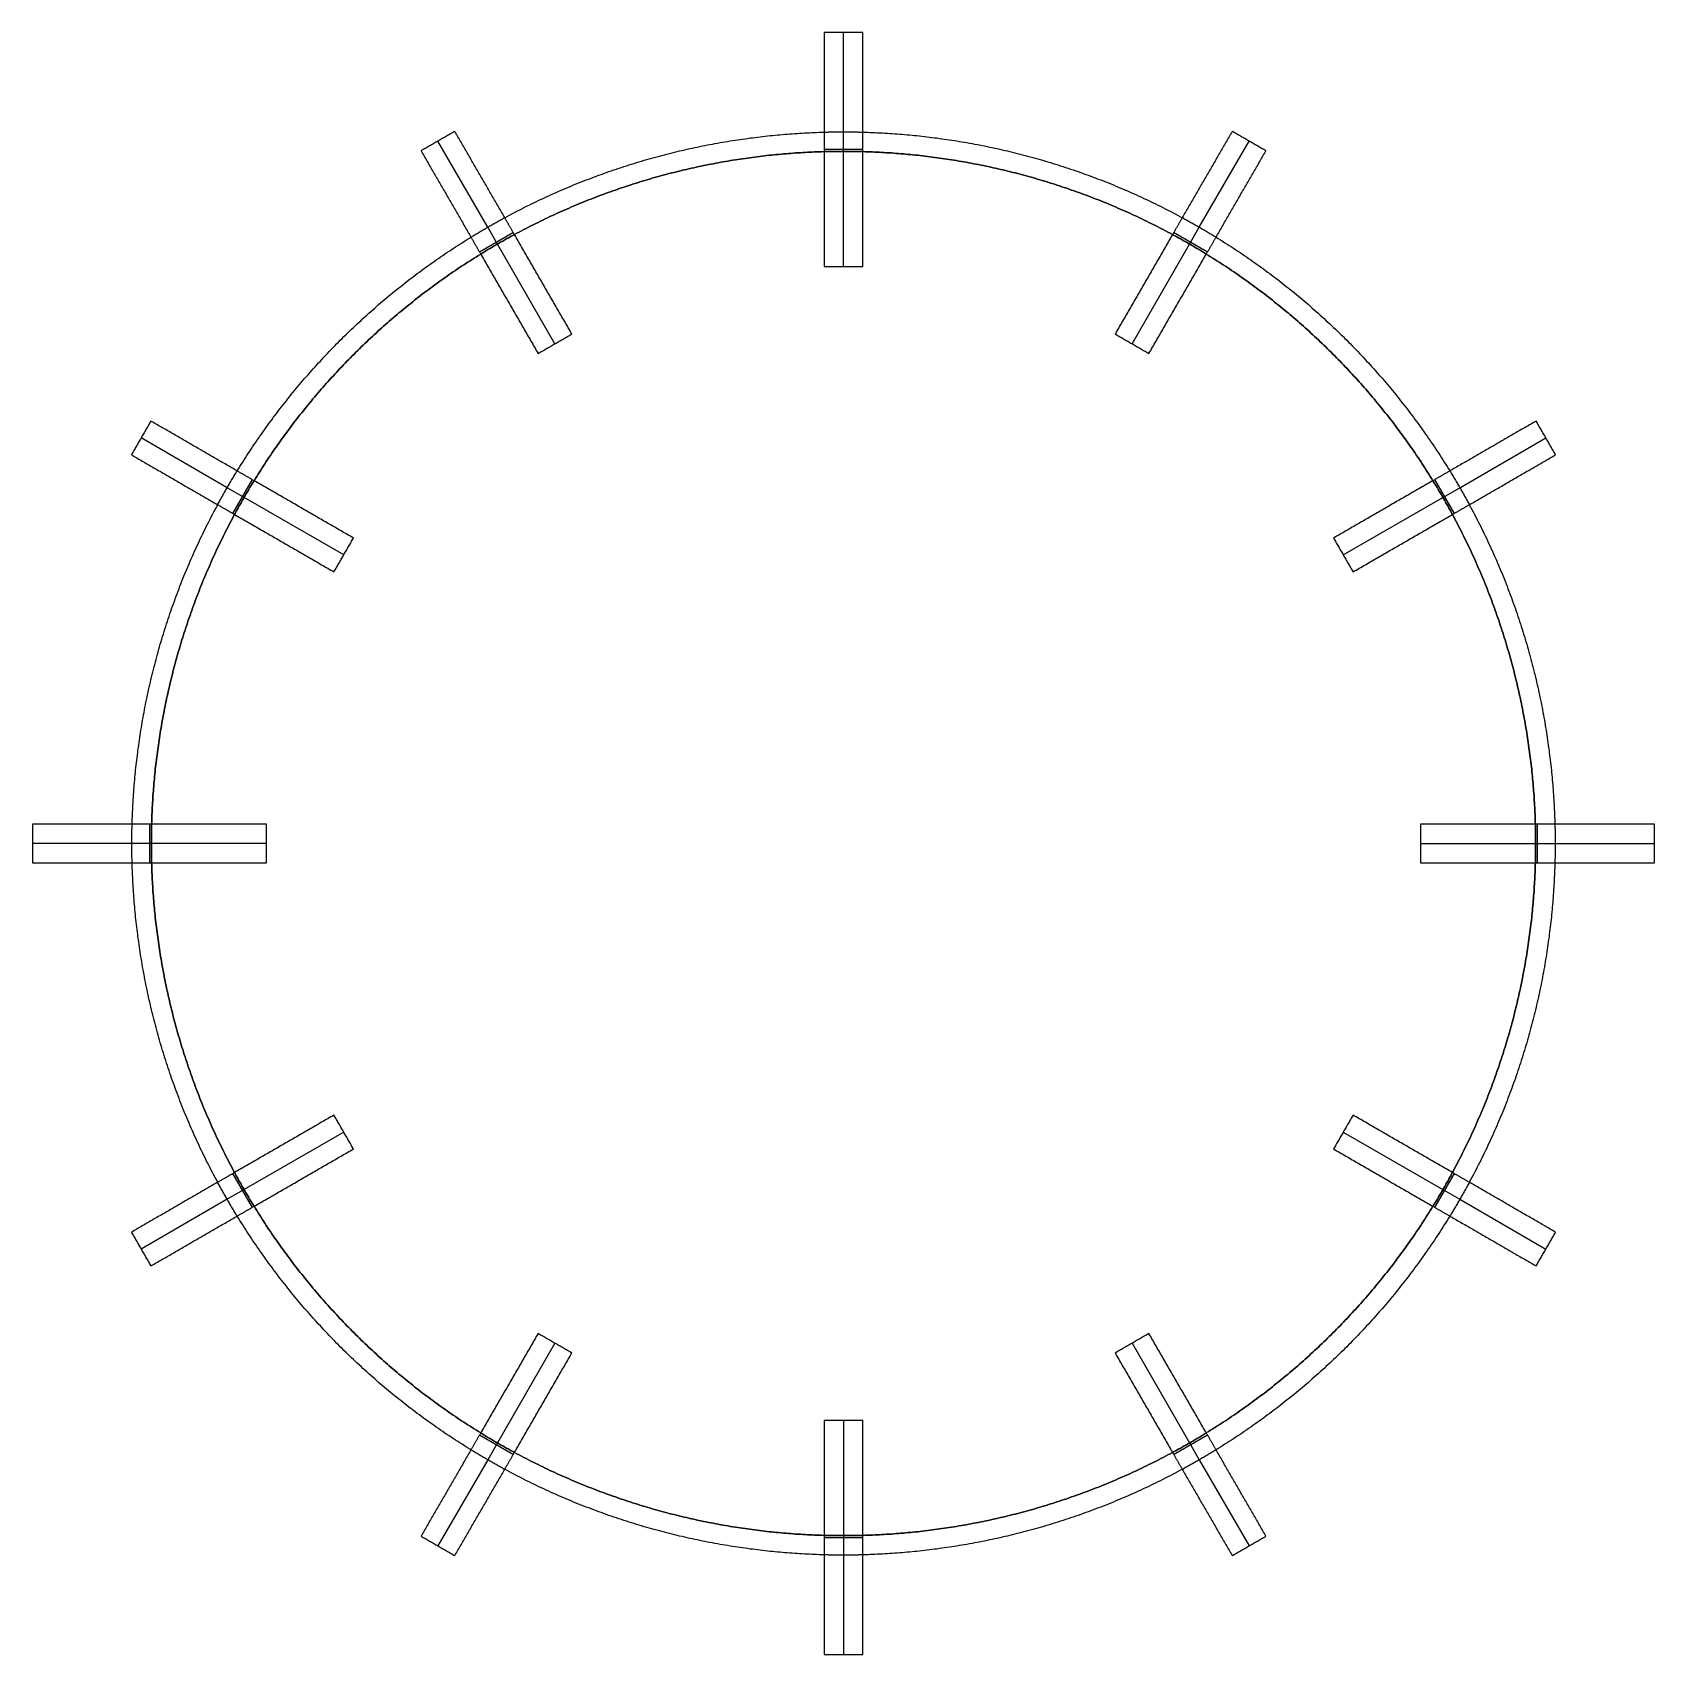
# Model space of a CAD drawing. Header units: inches. Extents: x -41.6 to 41.6, y -41.6 to 41.6.
import ezdxf

# ---------------------------------------------------------------- set-up
doc = ezdxf.new("R2010")
doc.units = ezdxf.units.IN
doc.header["$MEASUREMENT"] = 0
doc.layers.add('Default', color=178, linetype='Continuous', true_color=0x000000)

msp = doc.modelspace()

# ---------------------------------------------------------------- linework, layer by layer
at = {"layer": 'Default'}
for p, q in [((0, 36.5, 2), (0, 41.598, 2)), ((0, 36.5), (0, 41.598)), ((-18.25, 31.61, 2), (-20.799, 36.025, 2)), ((-18.25, 31.61), (-20.799, 36.025)), ((0, 35.5, 2), (0, 36.5, 2)), ((0, 35.5), (0, 36.5)), ((18.25, 31.61, 2), (20.799, 36.025, 2)), ((18.25, 31.61), (20.799, 36.025)), ((1, 35.598, 2), (-1, 35.598, 2)), ((1, 35.598), (-1, 35.598)), ((0, 29.598, 2), (0, 35.5, 2)), ((0, 29.598), (0, 35.5)), ((-16.933, 31.329, 2), (-18.665, 30.329, 2)), ((-16.933, 31.329), (-18.665, 30.329)), ((-17.75, 30.744, 2), (-18.25, 31.61, 2)), ((-17.75, 30.744), (-18.25, 31.61)), ((18.665, 30.329, 2), (16.933, 31.329, 2)), ((18.665, 30.329), (16.933, 31.329)), ((17.75, 30.744, 2), (18.25, 31.61, 2)), ((17.75, 30.744), (18.25, 31.61)), ((-14.799, 25.633, 2), (-17.75, 30.744, 2)), ((-14.799, 25.633), (-17.75, 30.744)), ((14.799, 25.633, 2), (17.75, 30.744, 2)), ((14.799, 25.633), (17.75, 30.744)), ((-31.61, 18.25, 2), (-36.025, 20.799, 2)), ((-31.61, 18.25), (-36.025, 20.799)), ((31.61, 18.25, 2), (36.025, 20.799, 2)), ((31.61, 18.25), (36.025, 20.799)), ((-30.329, 18.665, 2), (-31.329, 16.933, 2)), ((-30.329, 18.665), (-31.329, 16.933)), ((31.329, 16.933, 2), (30.329, 18.665, 2)), ((31.329, 16.933), (30.329, 18.665)), ((-30.744, 17.75, 2), (-31.61, 18.25, 2)), ((-30.744, 17.75), (-31.61, 18.25)), ((-25.633, 14.799, 2), (-30.744, 17.75, 2)), ((-25.633, 14.799), (-30.744, 17.75)), ((25.633, 14.799, 2), (30.744, 17.75, 2)), ((25.633, 14.799), (30.744, 17.75)), ((30.744, 17.75, 2), (31.61, 18.25, 2)), ((30.744, 17.75), (31.61, 18.25)), ((-35.598, 1, 2), (-35.598, -1, 2)), ((-35.598, 1), (-35.598, -1)), ((35.598, -1, 2), (35.598, 1, 2)), ((35.598, -1), (35.598, 1)), ((-36.5, 0, 2), (-41.598, 0, 2)), ((-36.5, 0), (-41.598, 0)), ((-35.5, 0, 2), (-36.5, 0, 2)), ((-35.5, 0), (-36.5, 0)), ((-29.598, 0, 2), (-35.5, 0, 2)), ((-29.598, 0), (-35.5, 0)), ((29.598, 0, 2), (35.5, 0, 2)), ((29.598, 0), (35.5, 0)), ((35.5, 0, 2), (36.5, 0, 2)), ((35.5, 0), (36.5, 0)), ((36.5, 0, 2), (41.598, 0, 2)), ((36.5, 0), (41.598, 0)), ((-25.633, -14.799, 2), (-30.744, -17.75, 2)), ((-25.633, -14.799), (-30.744, -17.75)), ((25.633, -14.799, 2), (30.744, -17.75, 2)), ((25.633, -14.799), (30.744, -17.75)), ((-31.329, -16.933, 2), (-30.329, -18.665, 2)), ((-31.329, -16.933), (-30.329, -18.665)), ((30.329, -18.665, 2), (31.329, -16.933, 2)), ((30.329, -18.665), (31.329, -16.933)), ((-31.61, -18.25, 2), (-36.025, -20.799, 2)), ((-31.61, -18.25), (-36.025, -20.799)), ((-30.744, -17.75, 2), (-31.61, -18.25, 2)), ((-30.744, -17.75), (-31.61, -18.25)), ((30.744, -17.75, 2), (31.61, -18.25, 2)), ((30.744, -17.75), (31.61, -18.25)), ((31.61, -18.25, 2), (36.025, -20.799, 2)), ((31.61, -18.25), (36.025, -20.799)), ((-14.799, -25.633, 2), (-17.75, -30.744, 2)), ((-14.799, -25.633), (-17.75, -30.744)), ((14.799, -25.633, 2), (17.75, -30.744, 2)), ((14.799, -25.633), (17.75, -30.744)), ((0, -29.598, 2), (0, -35.5, 2)), ((0, -29.598), (0, -35.5)), ((-18.665, -30.329, 2), (-16.933, -31.329, 2)), ((-18.665, -30.329), (-16.933, -31.329)), ((-17.75, -30.744, 2), (-18.25, -31.61, 2)), ((-17.75, -30.744), (-18.25, -31.61)), ((16.933, -31.329, 2), (18.665, -30.329, 2)), ((16.933, -31.329), (18.665, -30.329)), ((17.75, -30.744, 2), (18.25, -31.61, 2)), ((17.75, -30.744), (18.25, -31.61)), ((-18.25, -31.61, 2), (-20.799, -36.025, 2)), ((-18.25, -31.61), (-20.799, -36.025)), ((18.25, -31.61, 2), (20.799, -36.025, 2)), ((18.25, -31.61), (20.799, -36.025)), ((-1, -35.598, 2), (1, -35.598, 2)), ((-1, -35.598), (1, -35.598)), ((0, -35.5, 2), (0, -36.5, 2)), ((0, -35.5), (0, -36.5)), ((0, -36.5, 2), (0, -41.598, 2)), ((0, -36.5), (0, -41.598))]:
    msp.add_line(p, q, dxfattribs=at)
for points in [[(1, 41.598, 2), (0, 41.598, 2), (-1, 41.598, 2)], [(1, 41.598), (0, 41.598), (-1, 41.598)], [(-1, 41.598), (-1, 41.598, 1), (-1, 41.598, 2)], [(1, 41.598, 1), (0, 41.598, 1), (-1, 41.598, 1)], [(0, 41.598), (0, 41.598, 1), (0, 41.598, 2)], [(1, 41.598), (1, 41.598, 1), (1, 41.598, 2)], [(-1, 41.598, 2), (-1, 39.042, 2), (-1, 36.486, 2)], [(-1, 41.598), (-1, 39.042), (-1, 36.486)], [(-1, 41.598, 1), (-1, 39.042, 1), (-1, 36.486, 1)], [(1, 36.486, 2), (1, 39.042, 2), (1, 41.598, 2)], [(1, 36.486), (1, 39.042), (1, 41.598)], [(1, 36.486, 1), (1, 39.042, 1), (1, 41.598, 1)], [(-19.933, 36.525, 2), (-20.799, 36.025, 2), (-21.665, 35.525, 2)], [(-19.933, 36.525), (-20.799, 36.025), (-21.665, 35.525)], [(-19.933, 36.525, 1), (-20.799, 36.025, 1), (-21.665, 35.525, 1)], [(-20.799, 36.025), (-20.799, 36.025, 1), (-20.799, 36.025, 2)], [(-19.933, 36.525), (-19.933, 36.525, 1), (-19.933, 36.525, 2)], [(-17.377, 32.098, 2), (-18.655, 34.312, 2), (-19.933, 36.525, 2)], [(-17.377, 32.098), (-18.655, 34.312), (-19.933, 36.525)], [(-17.377, 32.098, 1), (-18.655, 34.312, 1), (-19.933, 36.525, 1)], [(-1, 36.486), (-1, 36.486, 1), (-1, 36.486, 2)], [(-1, 36.486, 2), (-1, 35.986, 2), (-1, 35.486, 2)], [(-1, 36.486), (-1, 35.986), (-1, 35.486)], [(1, 36.486, 2), (1, 36.486, 1), (1, 36.486)], [(1, 35.486, 2), (1, 35.986, 2), (1, 36.486, 2)], [(1, 35.486), (1, 35.986), (1, 36.486)], [(19.933, 36.525, 2), (18.655, 34.312, 2), (17.377, 32.098, 2)], [(19.933, 36.525), (18.655, 34.312), (17.377, 32.098)], [(19.933, 36.525, 1), (18.655, 34.312, 1), (17.377, 32.098, 1)], [(21.665, 35.525, 2), (20.799, 36.025, 2), (19.933, 36.525, 2)], [(21.665, 35.525), (20.799, 36.025), (19.933, 36.525)], [(19.933, 36.525), (19.933, 36.525, 1), (19.933, 36.525, 2)], [(21.665, 35.525, 1), (20.799, 36.025, 1), (19.933, 36.525, 1)], [(20.799, 36.025), (20.799, 36.025, 1), (20.799, 36.025, 2)], [(-21.665, 35.525, 2), (-20.387, 33.312, 2), (-19.109, 31.098, 2)], [(-21.665, 35.525), (-20.387, 33.312), (-19.109, 31.098)], [(-21.665, 35.525), (-21.665, 35.525, 1), (-21.665, 35.525, 2)], [(-21.665, 35.525, 1), (-20.387, 33.312, 1), (-19.109, 31.098, 1)], [(-1, 35.486), (-1, 35.486, 1), (-1, 35.486, 2)], [(-1, 35.486, 2), (-1, 32.542, 2), (-1, 29.598, 2)], [(-1, 35.486), (-1, 32.542), (-1, 29.598)], [(-1, 35.486, 1), (-1, 32.542, 1), (-1, 29.598, 1)], [(1, 29.598, 2), (1, 32.542, 2), (1, 35.486, 2)], [(1, 29.598), (1, 32.542), (1, 35.486)], [(1, 35.486, 2), (1, 35.486, 1), (1, 35.486)], [(1, 29.598, 1), (1, 32.542, 1), (1, 35.486, 1)], [(19.109, 31.098, 2), (20.387, 33.312, 2), (21.665, 35.525, 2)], [(19.109, 31.098), (20.387, 33.312), (21.665, 35.525)], [(19.109, 31.098, 1), (20.387, 33.312, 1), (21.665, 35.525, 1)], [(21.665, 35.525), (21.665, 35.525, 1), (21.665, 35.525, 2)], [(-17.377, 32.098, 2), (-17.377, 32.098, 1), (-17.377, 32.098)], [(-16.877, 31.232, 2), (-17.127, 31.665, 2), (-17.377, 32.098, 2)], [(-16.877, 31.232), (-17.127, 31.665), (-17.377, 32.098)], [(17.377, 32.098, 2), (17.127, 31.665, 2), (16.877, 31.232, 2)], [(17.377, 32.098), (17.127, 31.665), (16.877, 31.232)], [(17.377, 32.098), (17.377, 32.098, 1), (17.377, 32.098, 2)], [(-19.109, 31.098), (-19.109, 31.098, 1), (-19.109, 31.098, 2)], [(-19.109, 31.098, 2), (-18.859, 30.665, 2), (-18.609, 30.232, 2)], [(-19.109, 31.098), (-18.859, 30.665), (-18.609, 30.232)], [(-13.933, 26.133, 2), (-15.405, 28.682, 2), (-16.877, 31.232, 2)], [(-13.933, 26.133), (-15.405, 28.682), (-16.877, 31.232)], [(-16.877, 31.232, 2), (-16.877, 31.232, 1), (-16.877, 31.232)], [(-13.933, 26.133, 1), (-15.405, 28.682, 1), (-16.877, 31.232, 1)], [(16.877, 31.232, 2), (15.405, 28.682, 2), (13.933, 26.133, 2)], [(16.877, 31.232), (15.405, 28.682), (13.933, 26.133)], [(16.877, 31.232, 1), (15.405, 28.682, 1), (13.933, 26.133, 1)], [(16.877, 31.232), (16.877, 31.232, 1), (16.877, 31.232, 2)], [(18.609, 30.232, 2), (18.859, 30.665, 2), (19.109, 31.098, 2)], [(18.609, 30.232), (18.859, 30.665), (19.109, 31.098)], [(19.109, 31.098, 2), (19.109, 31.098, 1), (19.109, 31.098)], [(-18.609, 30.232), (-18.609, 30.232, 1), (-18.609, 30.232, 2)], [(-18.609, 30.232, 2), (-17.137, 27.682, 2), (-15.665, 25.133, 2)], [(-18.609, 30.232), (-17.137, 27.682), (-15.665, 25.133)], [(-18.609, 30.232, 1), (-17.137, 27.682, 1), (-15.665, 25.133, 1)], [(15.665, 25.133, 2), (17.137, 27.682, 2), (18.609, 30.232, 2)], [(15.665, 25.133), (17.137, 27.682), (18.609, 30.232)], [(15.665, 25.133, 1), (17.137, 27.682, 1), (18.609, 30.232, 1)], [(18.609, 30.232, 2), (18.609, 30.232, 1), (18.609, 30.232)], [(-1, 29.598, 2), (0, 29.598, 2), (1, 29.598, 2)], [(-1, 29.598), (0, 29.598), (1, 29.598)], [(-1, 29.598), (-1, 29.598, 1), (-1, 29.598, 2)], [(-1, 29.598, 1), (0, 29.598, 1), (1, 29.598, 1)], [(0, 29.598), (0, 29.598, 1), (0, 29.598, 2)], [(1, 29.598), (1, 29.598, 1), (1, 29.598, 2)], [(-15.665, 25.133, 2), (-14.799, 25.633, 2), (-13.933, 26.133, 2)], [(-15.665, 25.133), (-14.799, 25.633), (-13.933, 26.133)], [(-15.665, 25.133, 1), (-14.799, 25.633, 1), (-13.933, 26.133, 1)], [(-13.933, 26.133), (-13.933, 26.133, 1), (-13.933, 26.133, 2)], [(13.933, 26.133, 2), (14.799, 25.633, 2), (15.665, 25.133, 2)], [(13.933, 26.133), (14.799, 25.633), (15.665, 25.133)], [(13.933, 26.133), (13.933, 26.133, 1), (13.933, 26.133, 2)], [(13.933, 26.133, 1), (14.799, 25.633, 1), (15.665, 25.133, 1)], [(-15.665, 25.133), (-15.665, 25.133, 1), (-15.665, 25.133, 2)], [(-14.799, 25.633), (-14.799, 25.633, 1), (-14.799, 25.633, 2)], [(14.799, 25.633), (14.799, 25.633, 1), (14.799, 25.633, 2)], [(15.665, 25.133), (15.665, 25.133, 1), (15.665, 25.133, 2)], [(-35.525, 21.665, 2), (-36.025, 20.799, 2), (-36.525, 19.933, 2)], [(-35.525, 21.665), (-36.025, 20.799), (-36.525, 19.933)], [(-35.525, 21.665, 1), (-36.025, 20.799, 1), (-36.525, 19.933, 1)], [(-35.525, 21.665), (-35.525, 21.665, 1), (-35.525, 21.665, 2)], [(-31.098, 19.109, 2), (-33.312, 20.387, 2), (-35.525, 21.665, 2)], [(-31.098, 19.109), (-33.312, 20.387), (-35.525, 21.665)], [(-31.098, 19.109, 1), (-33.312, 20.387, 1), (-35.525, 21.665, 1)], [(35.525, 21.665, 2), (33.312, 20.387, 2), (31.098, 19.109, 2)], [(35.525, 21.665), (33.312, 20.387), (31.098, 19.109)], [(35.525, 21.665, 1), (33.312, 20.387, 1), (31.098, 19.109, 1)], [(36.525, 19.933, 2), (36.025, 20.799, 2), (35.525, 21.665, 2)], [(36.525, 19.933), (36.025, 20.799), (35.525, 21.665)], [(35.525, 21.665), (35.525, 21.665, 1), (35.525, 21.665, 2)], [(36.525, 19.933, 1), (36.025, 20.799, 1), (35.525, 21.665, 1)], [(-36.025, 20.799), (-36.025, 20.799, 1), (-36.025, 20.799, 2)], [(36.025, 20.799), (36.025, 20.799, 1), (36.025, 20.799, 2)], [(-36.525, 19.933, 2), (-34.312, 18.655, 2), (-32.098, 17.377, 2)], [(-36.525, 19.933), (-34.312, 18.655), (-32.098, 17.377)], [(-36.525, 19.933), (-36.525, 19.933, 1), (-36.525, 19.933, 2)], [(-36.525, 19.933, 1), (-34.312, 18.655, 1), (-32.098, 17.377, 1)], [(32.098, 17.377, 2), (34.312, 18.655, 2), (36.525, 19.933, 2)], [(32.098, 17.377), (34.312, 18.655), (36.525, 19.933)], [(32.098, 17.377, 1), (34.312, 18.655, 1), (36.525, 19.933, 1)], [(36.525, 19.933), (36.525, 19.933, 1), (36.525, 19.933, 2)], [(-31.098, 19.109, 2), (-31.098, 19.109, 1), (-31.098, 19.109)], [(-30.232, 18.609, 2), (-30.665, 18.859, 2), (-31.098, 19.109, 2)], [(-30.232, 18.609), (-30.665, 18.859), (-31.098, 19.109)], [(-25.133, 15.665, 2), (-27.682, 17.137, 2), (-30.232, 18.609, 2)], [(-25.133, 15.665), (-27.682, 17.137), (-30.232, 18.609)], [(-30.232, 18.609, 2), (-30.232, 18.609, 1), (-30.232, 18.609)], [(-25.133, 15.665, 1), (-27.682, 17.137, 1), (-30.232, 18.609, 1)], [(30.232, 18.609, 2), (27.682, 17.137, 2), (25.133, 15.665, 2)], [(30.232, 18.609), (27.682, 17.137), (25.133, 15.665)], [(30.232, 18.609, 1), (27.682, 17.137, 1), (25.133, 15.665, 1)], [(31.098, 19.109, 2), (30.665, 18.859, 2), (30.232, 18.609, 2)], [(31.098, 19.109), (30.665, 18.859), (30.232, 18.609)], [(30.232, 18.609), (30.232, 18.609, 1), (30.232, 18.609, 2)], [(31.098, 19.109), (31.098, 19.109, 1), (31.098, 19.109, 2)], [(-32.098, 17.377), (-32.098, 17.377, 1), (-32.098, 17.377, 2)], [(-32.098, 17.377, 2), (-31.665, 17.127, 2), (-31.232, 16.877, 2)], [(-32.098, 17.377), (-31.665, 17.127), (-31.232, 16.877)], [(-31.232, 16.877), (-31.232, 16.877, 1), (-31.232, 16.877, 2)], [(-31.232, 16.877, 2), (-28.682, 15.405, 2), (-26.133, 13.933, 2)], [(-31.232, 16.877), (-28.682, 15.405), (-26.133, 13.933)], [(-31.232, 16.877, 1), (-28.682, 15.405, 1), (-26.133, 13.933, 1)], [(26.133, 13.933, 2), (28.682, 15.405, 2), (31.232, 16.877, 2)], [(26.133, 13.933), (28.682, 15.405), (31.232, 16.877)], [(26.133, 13.933, 1), (28.682, 15.405, 1), (31.232, 16.877, 1)], [(31.232, 16.877, 2), (31.665, 17.127, 2), (32.098, 17.377, 2)], [(31.232, 16.877), (31.665, 17.127), (32.098, 17.377)], [(31.232, 16.877, 2), (31.232, 16.877, 1), (31.232, 16.877)], [(32.098, 17.377, 2), (32.098, 17.377, 1), (32.098, 17.377)], [(-26.133, 13.933, 2), (-25.633, 14.799, 2), (-25.133, 15.665, 2)], [(-26.133, 13.933), (-25.633, 14.799), (-25.133, 15.665)], [(-26.133, 13.933, 1), (-25.633, 14.799, 1), (-25.133, 15.665, 1)], [(-25.133, 15.665), (-25.133, 15.665, 1), (-25.133, 15.665, 2)], [(25.133, 15.665, 2), (25.633, 14.799, 2), (26.133, 13.933, 2)], [(25.133, 15.665), (25.633, 14.799), (26.133, 13.933)], [(25.133, 15.665), (25.133, 15.665, 1), (25.133, 15.665, 2)], [(25.133, 15.665, 1), (25.633, 14.799, 1), (26.133, 13.933, 1)], [(-25.633, 14.799), (-25.633, 14.799, 1), (-25.633, 14.799, 2)], [(25.633, 14.799), (25.633, 14.799, 1), (25.633, 14.799, 2)], [(-26.133, 13.933), (-26.133, 13.933, 1), (-26.133, 13.933, 2)], [(26.133, 13.933), (26.133, 13.933, 1), (26.133, 13.933, 2)], [(-41.598, 1, 2), (-41.598, 0, 2), (-41.598, -1, 2)], [(-41.598, 1), (-41.598, 0), (-41.598, -1)], [(-41.598, 1), (-41.598, 1, 1), (-41.598, 1, 2)], [(-36.486, 1, 2), (-39.042, 1, 2), (-41.598, 1, 2)], [(-36.486, 1), (-39.042, 1), (-41.598, 1)], [(-36.486, 1, 1), (-39.042, 1, 1), (-41.598, 1, 1)], [(-41.598, 1, 1), (-41.598, 0, 1), (-41.598, -1, 1)], [(-36.486, 1, 2), (-36.486, 1, 1), (-36.486, 1)], [(-35.486, 1, 2), (-35.986, 1, 2), (-36.486, 1, 2)], [(-35.486, 1), (-35.986, 1), (-36.486, 1)], [(-29.598, 1, 2), (-32.542, 1, 2), (-35.486, 1, 2)], [(-29.598, 1), (-32.542, 1), (-35.486, 1)], [(-35.486, 1, 2), (-35.486, 1, 1), (-35.486, 1)], [(-29.598, 1, 1), (-32.542, 1, 1), (-35.486, 1, 1)], [(-29.598, -1, 2), (-29.598, 0, 2), (-29.598, 1, 2)], [(-29.598, -1), (-29.598, 0), (-29.598, 1)], [(-29.598, 1), (-29.598, 1, 1), (-29.598, 1, 2)], [(-29.598, -1, 1), (-29.598, 0, 1), (-29.598, 1, 1)], [(29.598, 1, 2), (29.598, 0, 2), (29.598, -1, 2)], [(29.598, 1), (29.598, 0), (29.598, -1)], [(29.598, 1), (29.598, 1, 1), (29.598, 1, 2)], [(35.486, 1, 2), (32.542, 1, 2), (29.598, 1, 2)], [(35.486, 1), (32.542, 1), (29.598, 1)], [(29.598, 1, 1), (29.598, 0, 1), (29.598, -1, 1)], [(35.486, 1, 1), (32.542, 1, 1), (29.598, 1, 1)], [(35.486, 1), (35.486, 1, 1), (35.486, 1, 2)], [(36.486, 1, 2), (35.986, 1, 2), (35.486, 1, 2)], [(36.486, 1), (35.986, 1), (35.486, 1)], [(41.598, 1, 2), (39.042, 1, 2), (36.486, 1, 2)], [(41.598, 1), (39.042, 1), (36.486, 1)], [(36.486, 1), (36.486, 1, 1), (36.486, 1, 2)], [(41.598, 1, 1), (39.042, 1, 1), (36.486, 1, 1)], [(41.598, -1, 2), (41.598, 0, 2), (41.598, 1, 2)], [(41.598, -1), (41.598, 0), (41.598, 1)], [(41.598, 1), (41.598, 1, 1), (41.598, 1, 2)], [(41.598, -1, 1), (41.598, 0, 1), (41.598, 1, 1)], [(-41.598, 0), (-41.598, 0, 1), (-41.598, 0, 2)], [(-29.598, 0), (-29.598, 0, 1), (-29.598, 0, 2)], [(29.598, 0), (29.598, 0, 1), (29.598, 0, 2)], [(41.598, 0), (41.598, 0, 1), (41.598, 0, 2)], [(-41.598, -1, 2), (-39.042, -1, 2), (-36.486, -1, 2)], [(-41.598, -1), (-39.042, -1), (-36.486, -1)], [(-41.598, -1), (-41.598, -1, 1), (-41.598, -1, 2)], [(-41.598, -1, 1), (-39.042, -1, 1), (-36.486, -1, 1)], [(-36.486, -1), (-36.486, -1, 1), (-36.486, -1, 2)], [(-36.486, -1, 2), (-35.986, -1, 2), (-35.486, -1, 2)], [(-36.486, -1), (-35.986, -1), (-35.486, -1)], [(-35.486, -1), (-35.486, -1, 1), (-35.486, -1, 2)], [(-35.486, -1, 2), (-32.542, -1, 2), (-29.598, -1, 2)], [(-35.486, -1), (-32.542, -1), (-29.598, -1)], [(-35.486, -1, 1), (-32.542, -1, 1), (-29.598, -1, 1)], [(-29.598, -1), (-29.598, -1, 1), (-29.598, -1, 2)], [(29.598, -1, 2), (32.542, -1, 2), (35.486, -1, 2)], [(29.598, -1), (32.542, -1), (35.486, -1)], [(29.598, -1), (29.598, -1, 1), (29.598, -1, 2)], [(29.598, -1, 1), (32.542, -1, 1), (35.486, -1, 1)], [(35.486, -1, 2), (35.486, -1, 1), (35.486, -1)], [(35.486, -1, 2), (35.986, -1, 2), (36.486, -1, 2)], [(35.486, -1), (35.986, -1), (36.486, -1)], [(36.486, -1, 2), (36.486, -1, 1), (36.486, -1)], [(36.486, -1, 2), (39.042, -1, 2), (41.598, -1, 2)], [(36.486, -1), (39.042, -1), (41.598, -1)], [(36.486, -1, 1), (39.042, -1, 1), (41.598, -1, 1)], [(41.598, -1), (41.598, -1, 1), (41.598, -1, 2)], [(-26.133, -13.933, 2), (-28.682, -15.405, 2), (-31.232, -16.877, 2)], [(-26.133, -13.933), (-28.682, -15.405), (-31.232, -16.877)], [(-26.133, -13.933, 1), (-28.682, -15.405, 1), (-31.232, -16.877, 1)], [(-25.133, -15.665, 2), (-25.633, -14.799, 2), (-26.133, -13.933, 2)], [(-25.133, -15.665), (-25.633, -14.799), (-26.133, -13.933)], [(-26.133, -13.933), (-26.133, -13.933, 1), (-26.133, -13.933, 2)], [(-25.133, -15.665, 1), (-25.633, -14.799, 1), (-26.133, -13.933, 1)], [(26.133, -13.933, 2), (25.633, -14.799, 2), (25.133, -15.665, 2)], [(26.133, -13.933), (25.633, -14.799), (25.133, -15.665)], [(26.133, -13.933, 1), (25.633, -14.799, 1), (25.133, -15.665, 1)], [(26.133, -13.933), (26.133, -13.933, 1), (26.133, -13.933, 2)], [(31.232, -16.877, 2), (28.682, -15.405, 2), (26.133, -13.933, 2)], [(31.232, -16.877), (28.682, -15.405), (26.133, -13.933)], [(31.232, -16.877, 1), (28.682, -15.405, 1), (26.133, -13.933, 1)], [(-25.633, -14.799), (-25.633, -14.799, 1), (-25.633, -14.799, 2)], [(25.633, -14.799), (25.633, -14.799, 1), (25.633, -14.799, 2)], [(-30.232, -18.609, 2), (-27.682, -17.137, 2), (-25.133, -15.665, 2)], [(-30.232, -18.609), (-27.682, -17.137), (-25.133, -15.665)], [(-30.232, -18.609, 1), (-27.682, -17.137, 1), (-25.133, -15.665, 1)], [(-25.133, -15.665), (-25.133, -15.665, 1), (-25.133, -15.665, 2)], [(25.133, -15.665, 2), (27.682, -17.137, 2), (30.232, -18.609, 2)], [(25.133, -15.665), (27.682, -17.137), (30.232, -18.609)], [(25.133, -15.665), (25.133, -15.665, 1), (25.133, -15.665, 2)], [(25.133, -15.665, 1), (27.682, -17.137, 1), (30.232, -18.609, 1)], [(-32.098, -17.377, 2), (-34.312, -18.655, 2), (-36.525, -19.933, 2)], [(-32.098, -17.377), (-34.312, -18.655), (-36.525, -19.933)], [(-32.098, -17.377, 1), (-34.312, -18.655, 1), (-36.525, -19.933, 1)], [(-31.232, -16.877, 2), (-31.665, -17.127, 2), (-32.098, -17.377, 2)], [(-31.232, -16.877), (-31.665, -17.127), (-32.098, -17.377)], [(-32.098, -17.377, 2), (-32.098, -17.377, 1), (-32.098, -17.377)], [(-31.232, -16.877, 2), (-31.232, -16.877, 1), (-31.232, -16.877)], [(31.232, -16.877), (31.232, -16.877, 1), (31.232, -16.877, 2)], [(32.098, -17.377, 2), (31.665, -17.127, 2), (31.232, -16.877, 2)], [(32.098, -17.377), (31.665, -17.127), (31.232, -16.877)], [(36.525, -19.933, 2), (34.312, -18.655, 2), (32.098, -17.377, 2)], [(36.525, -19.933), (34.312, -18.655), (32.098, -17.377)], [(32.098, -17.377), (32.098, -17.377, 1), (32.098, -17.377, 2)], [(36.525, -19.933, 1), (34.312, -18.655, 1), (32.098, -17.377, 1)], [(-35.525, -21.665, 2), (-33.312, -20.387, 2), (-31.098, -19.109, 2)], [(-35.525, -21.665), (-33.312, -20.387), (-31.098, -19.109)], [(-35.525, -21.665, 1), (-33.312, -20.387, 1), (-31.098, -19.109, 1)], [(-31.098, -19.109, 2), (-30.665, -18.859, 2), (-30.232, -18.609, 2)], [(-31.098, -19.109), (-30.665, -18.859), (-30.232, -18.609)], [(-31.098, -19.109), (-31.098, -19.109, 1), (-31.098, -19.109, 2)], [(-30.232, -18.609), (-30.232, -18.609, 1), (-30.232, -18.609, 2)], [(30.232, -18.609, 2), (30.232, -18.609, 1), (30.232, -18.609)], [(30.232, -18.609, 2), (30.665, -18.859, 2), (31.098, -19.109, 2)], [(30.232, -18.609), (30.665, -18.859), (31.098, -19.109)], [(31.098, -19.109, 2), (31.098, -19.109, 1), (31.098, -19.109)], [(31.098, -19.109, 2), (33.312, -20.387, 2), (35.525, -21.665, 2)], [(31.098, -19.109), (33.312, -20.387), (35.525, -21.665)], [(31.098, -19.109, 1), (33.312, -20.387, 1), (35.525, -21.665, 1)], [(-36.525, -19.933, 2), (-36.025, -20.799, 2), (-35.525, -21.665, 2)], [(-36.525, -19.933), (-36.025, -20.799), (-35.525, -21.665)], [(-36.525, -19.933), (-36.525, -19.933, 1), (-36.525, -19.933, 2)], [(-36.525, -19.933, 1), (-36.025, -20.799, 1), (-35.525, -21.665, 1)], [(35.525, -21.665, 2), (36.025, -20.799, 2), (36.525, -19.933, 2)], [(35.525, -21.665), (36.025, -20.799), (36.525, -19.933)], [(35.525, -21.665, 1), (36.025, -20.799, 1), (36.525, -19.933, 1)], [(36.525, -19.933), (36.525, -19.933, 1), (36.525, -19.933, 2)], [(-36.025, -20.799), (-36.025, -20.799, 1), (-36.025, -20.799, 2)], [(36.025, -20.799), (36.025, -20.799, 1), (36.025, -20.799, 2)], [(-35.525, -21.665), (-35.525, -21.665, 1), (-35.525, -21.665, 2)], [(35.525, -21.665), (35.525, -21.665, 1), (35.525, -21.665, 2)], [(-15.665, -25.133, 2), (-17.137, -27.682, 2), (-18.609, -30.232, 2)], [(-15.665, -25.133), (-17.137, -27.682), (-18.609, -30.232)], [(-15.665, -25.133, 1), (-17.137, -27.682, 1), (-18.609, -30.232, 1)], [(-13.933, -26.133, 2), (-14.799, -25.633, 2), (-15.665, -25.133, 2)], [(-13.933, -26.133), (-14.799, -25.633), (-15.665, -25.133)], [(-15.665, -25.133), (-15.665, -25.133, 1), (-15.665, -25.133, 2)], [(-13.933, -26.133, 1), (-14.799, -25.633, 1), (-15.665, -25.133, 1)], [(-14.799, -25.633), (-14.799, -25.633, 1), (-14.799, -25.633, 2)], [(15.665, -25.133, 2), (14.799, -25.633, 2), (13.933, -26.133, 2)], [(15.665, -25.133), (14.799, -25.633), (13.933, -26.133)], [(15.665, -25.133, 1), (14.799, -25.633, 1), (13.933, -26.133, 1)], [(14.799, -25.633), (14.799, -25.633, 1), (14.799, -25.633, 2)], [(15.665, -25.133), (15.665, -25.133, 1), (15.665, -25.133, 2)], [(18.609, -30.232, 2), (17.137, -27.682, 2), (15.665, -25.133, 2)], [(18.609, -30.232), (17.137, -27.682), (15.665, -25.133)], [(18.609, -30.232, 1), (17.137, -27.682, 1), (15.665, -25.133, 1)], [(-16.877, -31.232, 2), (-15.405, -28.682, 2), (-13.933, -26.133, 2)], [(-16.877, -31.232), (-15.405, -28.682), (-13.933, -26.133)], [(-16.877, -31.232, 1), (-15.405, -28.682, 1), (-13.933, -26.133, 1)], [(-13.933, -26.133), (-13.933, -26.133, 1), (-13.933, -26.133, 2)], [(13.933, -26.133, 2), (15.405, -28.682, 2), (16.877, -31.232, 2)], [(13.933, -26.133), (15.405, -28.682), (16.877, -31.232)], [(13.933, -26.133), (13.933, -26.133, 1), (13.933, -26.133, 2)], [(13.933, -26.133, 1), (15.405, -28.682, 1), (16.877, -31.232, 1)], [(-1, -29.598, 2), (-1, -32.542, 2), (-1, -35.486, 2)], [(1, -29.598, 2), (0, -29.598, 2), (-1, -29.598, 2)], [(-1, -29.598), (-1, -32.542), (-1, -35.486)], [(1, -29.598), (0, -29.598), (-1, -29.598)], [(-1, -29.598), (-1, -29.598, 1), (-1, -29.598, 2)], [(1, -29.598, 1), (0, -29.598, 1), (-1, -29.598, 1)], [(-1, -29.598, 1), (-1, -32.542, 1), (-1, -35.486, 1)], [(0, -29.598), (0, -29.598, 1), (0, -29.598, 2)], [(1, -29.598), (1, -29.598, 1), (1, -29.598, 2)], [(1, -35.486, 2), (1, -32.542, 2), (1, -29.598, 2)], [(1, -35.486), (1, -32.542), (1, -29.598)], [(1, -35.486, 1), (1, -32.542, 1), (1, -29.598, 1)], [(-18.609, -30.232, 2), (-18.859, -30.665, 2), (-19.109, -31.098, 2)], [(-18.609, -30.232), (-18.859, -30.665), (-19.109, -31.098)], [(-18.609, -30.232, 2), (-18.609, -30.232, 1), (-18.609, -30.232)], [(18.609, -30.232), (18.609, -30.232, 1), (18.609, -30.232, 2)], [(19.109, -31.098, 2), (18.859, -30.665, 2), (18.609, -30.232, 2)], [(19.109, -31.098), (18.859, -30.665), (18.609, -30.232)], [(-19.109, -31.098, 2), (-20.387, -33.312, 2), (-21.665, -35.525, 2)], [(-19.109, -31.098), (-20.387, -33.312), (-21.665, -35.525)], [(-19.109, -31.098, 1), (-20.387, -33.312, 1), (-21.665, -35.525, 1)], [(-19.109, -31.098, 2), (-19.109, -31.098, 1), (-19.109, -31.098)], [(-17.377, -32.098, 2), (-17.127, -31.665, 2), (-16.877, -31.232, 2)], [(-17.377, -32.098), (-17.127, -31.665), (-16.877, -31.232)], [(-16.877, -31.232), (-16.877, -31.232, 1), (-16.877, -31.232, 2)], [(16.877, -31.232, 2), (16.877, -31.232, 1), (16.877, -31.232)], [(16.877, -31.232, 2), (17.127, -31.665, 2), (17.377, -32.098, 2)], [(16.877, -31.232), (17.127, -31.665), (17.377, -32.098)], [(21.665, -35.525, 2), (20.387, -33.312, 2), (19.109, -31.098, 2)], [(21.665, -35.525), (20.387, -33.312), (19.109, -31.098)], [(19.109, -31.098), (19.109, -31.098, 1), (19.109, -31.098, 2)], [(21.665, -35.525, 1), (20.387, -33.312, 1), (19.109, -31.098, 1)], [(-19.933, -36.525, 2), (-18.655, -34.312, 2), (-17.377, -32.098, 2)], [(-19.933, -36.525), (-18.655, -34.312), (-17.377, -32.098)], [(-19.933, -36.525, 1), (-18.655, -34.312, 1), (-17.377, -32.098, 1)], [(-17.377, -32.098), (-17.377, -32.098, 1), (-17.377, -32.098, 2)], [(17.377, -32.098, 2), (17.377, -32.098, 1), (17.377, -32.098)], [(17.377, -32.098, 2), (18.655, -34.312, 2), (19.933, -36.525, 2)], [(17.377, -32.098), (18.655, -34.312), (19.933, -36.525)], [(17.377, -32.098, 1), (18.655, -34.312, 1), (19.933, -36.525, 1)], [(-21.665, -35.525, 2), (-20.799, -36.025, 2), (-19.933, -36.525, 2)], [(-21.665, -35.525), (-20.799, -36.025), (-19.933, -36.525)], [(-21.665, -35.525), (-21.665, -35.525, 1), (-21.665, -35.525, 2)], [(-21.665, -35.525, 1), (-20.799, -36.025, 1), (-19.933, -36.525, 1)], [(-1, -35.486, 2), (-1, -35.486, 1), (-1, -35.486)], [(-1, -35.486, 2), (-1, -35.986, 2), (-1, -36.486, 2)], [(-1, -35.486), (-1, -35.986), (-1, -36.486)], [(1, -35.486), (1, -35.486, 1), (1, -35.486, 2)], [(1, -36.486, 2), (1, -35.986, 2), (1, -35.486, 2)], [(1, -36.486), (1, -35.986), (1, -35.486)], [(19.933, -36.525, 2), (20.799, -36.025, 2), (21.665, -35.525, 2)], [(19.933, -36.525), (20.799, -36.025), (21.665, -35.525)], [(19.933, -36.525, 1), (20.799, -36.025, 1), (21.665, -35.525, 1)], [(21.665, -35.525), (21.665, -35.525, 1), (21.665, -35.525, 2)], [(-20.799, -36.025), (-20.799, -36.025, 1), (-20.799, -36.025, 2)], [(-19.933, -36.525), (-19.933, -36.525, 1), (-19.933, -36.525, 2)], [(-1, -36.486, 2), (-1, -36.486, 1), (-1, -36.486)], [(-1, -36.486, 2), (-1, -39.042, 2), (-1, -41.598, 2)], [(-1, -36.486), (-1, -39.042), (-1, -41.598)], [(-1, -36.486, 1), (-1, -39.042, 1), (-1, -41.598, 1)], [(1, -41.598, 2), (1, -39.042, 2), (1, -36.486, 2)], [(1, -41.598), (1, -39.042), (1, -36.486)], [(1, -36.486), (1, -36.486, 1), (1, -36.486, 2)], [(1, -41.598, 1), (1, -39.042, 1), (1, -36.486, 1)], [(19.933, -36.525), (19.933, -36.525, 1), (19.933, -36.525, 2)], [(20.799, -36.025), (20.799, -36.025, 1), (20.799, -36.025, 2)], [(-1, -41.598, 2), (0, -41.598, 2), (1, -41.598, 2)], [(-1, -41.598), (0, -41.598), (1, -41.598)], [(-1, -41.598), (-1, -41.598, 1), (-1, -41.598, 2)], [(-1, -41.598, 1), (0, -41.598, 1), (1, -41.598, 1)], [(0, -41.598), (0, -41.598, 1), (0, -41.598, 2)], [(1, -41.598), (1, -41.598, 1), (1, -41.598, 2)]]:
    msp.add_open_spline(points, degree=2, dxfattribs=at)
for points, weights in [([(-17.377, 32.098, 2), (-9.712, 36.248, 2), (-1, 36.486, 2)], [0.871652243204, 0.903052688705, 0.988931061559]), ([(-17.377, 32.098), (-9.712, 36.248), (-1, 36.486)], [0.871652243204, 0.903052688705, 0.988931061559]), ([(-17.377, 32.098, 1), (-9.712, 36.248, 1), (-1, 36.486, 1)], [0.871652243204, 0.903052688705, 0.988931061559]), ([(1, 36.486, 2), (9.712, 36.248, 2), (17.377, 32.098, 2)], [0.988931061559, 0.903052688705, 0.871652243204]), ([(1, 36.486), (9.712, 36.248), (17.377, 32.098)], [0.988931061559, 0.903052688705, 0.871652243204]), ([(1, 36.486, 1), (9.712, 36.248, 1), (17.377, 32.098, 1)], [0.988931061559, 0.903052688705, 0.871652243204]), ([(-16.877, 31.232), (-9.445, 35.248), (-1, 35.486)], [0.871750375471, 0.903130968866, 0.988627211006]), ([(-1, 35.486, 2), (-9.445, 35.248, 2), (-16.877, 31.232, 2)], [0.988627211006, 0.903130968866, 0.871750375471]), ([(1, 35.486), (9.445, 35.248), (16.877, 31.232)], [0.988627211006, 0.903130968866, 0.871750375471]), ([(16.877, 31.232, 2), (9.445, 35.248, 2), (1, 35.486, 2)], [0.871750375471, 0.903130968866, 0.988627211006]), ([(-19.109, 31.098, 2), (-18.257, 31.622, 2), (-17.377, 32.098, 2)], [0.865385734343, 0.868187318485, 0.871652243204]), ([(-19.109, 31.098), (-18.257, 31.622), (-17.377, 32.098)], [0.865385734343, 0.868187318485, 0.871652243204]), ([(17.377, 32.098, 2), (18.257, 31.622, 2), (19.109, 31.098, 2)], [0.871652243204, 0.868187318485, 0.865385734343]), ([(17.377, 32.098), (18.257, 31.622), (19.109, 31.098)], [0.871652243204, 0.868187318485, 0.865385734343]), ([(-31.098, 19.109, 2), (-26.535, 26.535, 2), (-19.109, 31.098, 2)], [0.865385734343, 0.841721046844, 0.865385734343]), ([(-31.098, 19.109), (-26.535, 26.535), (-19.109, 31.098)], [0.865385734343, 0.841721046844, 0.865385734343]), ([(-31.098, 19.109, 1), (-26.535, 26.535, 1), (-19.109, 31.098, 1)], [0.865385734343, 0.841721046844, 0.865385734343]), ([(-16.877, 31.232, 2), (-17.757, 30.756, 2), (-18.609, 30.232, 2)], [0.871750375471, 0.86817816327, 0.865307204605]), ([(-18.609, 30.232), (-17.757, 30.756), (-16.877, 31.232)], [0.865307204605, 0.868178162585, 0.871750373767]), ([(18.609, 30.232, 2), (17.757, 30.756, 2), (16.877, 31.232, 2)], [0.865307204605, 0.86817816327, 0.871750375471]), ([(16.877, 31.232), (17.757, 30.756), (18.609, 30.232)], [0.871750375471, 0.86817816327, 0.865307204605]), ([(19.109, 31.098, 2), (26.535, 26.535, 2), (31.098, 19.109, 2)], [0.865385734343, 0.841721046844, 0.865385734343]), ([(19.109, 31.098), (26.535, 26.535), (31.098, 19.109)], [0.865385734343, 0.841721046844, 0.865385734343]), ([(19.109, 31.098, 1), (26.535, 26.535, 1), (31.098, 19.109, 1)], [0.865385734343, 0.841721046844, 0.865385734343]), ([(-30.232, 18.609), (-25.803, 25.803), (-18.609, 30.232)], [0.865307204605, 0.841799576581, 0.865307204605]), ([(-18.609, 30.232, 2), (-25.803, 25.803, 2), (-30.232, 18.609, 2)], [0.865307204605, 0.841799576581, 0.865307204605]), ([(18.609, 30.232), (25.803, 25.803), (30.232, 18.609)], [0.865307204605, 0.841799576581, 0.865307204605]), ([(30.232, 18.609, 2), (25.803, 25.803, 2), (18.609, 30.232, 2)], [0.865307204605, 0.841799576581, 0.865307204605]), ([(-32.098, 17.377, 2), (-31.622, 18.257, 2), (-31.098, 19.109, 2)], [0.871652243204, 0.868187318485, 0.865385734343]), ([(-32.098, 17.377), (-31.622, 18.257), (-31.098, 19.109)], [0.871652243204, 0.868187318485, 0.865385734343]), ([(-31.232, 16.877), (-30.756, 17.757), (-30.232, 18.609)], [0.871750375471, 0.868178164121, 0.865307205974]), ([(-30.232, 18.609, 2), (-30.756, 17.757, 2), (-31.232, 16.877, 2)], [0.865307204605, 0.86817816327, 0.871750375471]), ([(31.232, 16.877, 2), (30.756, 17.757, 2), (30.232, 18.609, 2)], [0.871750373767, 0.868178163437, 0.865307205974]), ([(30.232, 18.609), (30.756, 17.757), (31.232, 16.877)], [0.865307204605, 0.86817816327, 0.871750375471]), ([(31.098, 19.109, 2), (31.622, 18.257, 2), (32.098, 17.377, 2)], [0.865385735678, 0.868187318644, 0.871652241551]), ([(31.098, 19.109), (31.622, 18.257), (32.098, 17.377)], [0.865385734343, 0.868187318485, 0.871652243204]), ([(-36.486, 1, 2), (-36.248, 9.712, 2), (-32.098, 17.377, 2)], [0.988931061559, 0.903052688705, 0.871652243204]), ([(-36.486, 1), (-36.248, 9.712), (-32.098, 17.377)], [0.988931061559, 0.903052688705, 0.871652243204]), ([(-36.486, 1, 1), (-36.248, 9.712, 1), (-32.098, 17.377, 1)], [0.988931061559, 0.903052688705, 0.871652243204]), ([(-31.232, 16.877, 2), (-35.248, 9.445, 2), (-35.486, 1, 2)], [0.871750375471, 0.903130968866, 0.988627211006]), ([(-35.486, 1), (-35.248, 9.445), (-31.232, 16.877)], [0.988627211006, 0.903130968866, 0.871750375471]), ([(31.232, 16.877), (35.248, 9.445), (35.486, 1)], [0.871750375471, 0.903130968866, 0.988627211006]), ([(35.486, 1, 2), (35.248, 9.445, 2), (31.232, 16.877, 2)], [0.988627211006, 0.903130968866, 0.871750375471]), ([(32.098, 17.377, 2), (36.248, 9.712, 2), (36.486, 1, 2)], [0.871652243204, 0.903052688705, 0.988931061559]), ([(32.098, 17.377), (36.248, 9.712), (36.486, 1)], [0.871652243204, 0.903052688705, 0.988931061559]), ([(32.098, 17.377, 1), (36.248, 9.712, 1), (36.486, 1, 1)], [0.871652243204, 0.903052688705, 0.988931061559]), ([(35.5, 0, 2), (35.5, 0.5, 2), (35.486, 1, 2)], [1, 0.994198701244, 0.988627213663]), ([(35.486, 1), (35.5, 0.5), (35.5, 0)], [0.988627213663, 0.994198701244, 1]), ([(36.486, 1, 2), (36.5, 0.5, 2), (36.5, 0, 2)], [0.988931064146, 0.994356804193, 1]), ([(36.486, 1), (36.5, 0.5), (36.5, 0)], [0.988931064146, 0.994356804193, 1]), ([(35.5, 0), (35.5, -0.5), (35.486, -1)], [1, 0.994198701244, 0.988627213663]), ([(35.486, -1, 2), (35.5, -0.5, 2), (35.5, 0, 2)], [0.988627211006, 0.994198699861, 1]), ([(36.5, 0, 2), (36.5, -0.5, 2), (36.486, -1, 2)], [1, 0.994356802847, 0.988931061559]), ([(36.5, 0), (36.5, -0.5), (36.486, -1)], [1, 0.994356802847, 0.988931061559]), ([(-32.098, -17.377, 2), (-36.248, -9.712, 2), (-36.486, -1, 2)], [0.871652243204, 0.903052688705, 0.988931061559]), ([(-32.098, -17.377), (-36.248, -9.712), (-36.486, -1)], [0.871652243204, 0.903052688705, 0.988931061559]), ([(-32.098, -17.377, 1), (-36.248, -9.712, 1), (-36.486, -1, 1)], [0.871652243204, 0.903052688705, 0.988931061559]), ([(-31.232, -16.877), (-35.248, -9.445), (-35.486, -1)], [0.871750375471, 0.903130968866, 0.988627211006]), ([(-35.486, -1, 2), (-35.248, -9.445, 2), (-31.232, -16.877, 2)], [0.988627211006, 0.903130968866, 0.871750375471]), ([(35.486, -1), (35.248, -9.445), (31.232, -16.877)], [0.988627211006, 0.903130968866, 0.871750375471]), ([(31.232, -16.877, 2), (35.248, -9.445, 2), (35.486, -1, 2)], [0.871750375471, 0.903130968866, 0.988627211006]), ([(36.486, -1, 2), (36.248, -9.712, 2), (32.098, -17.377, 2)], [0.988931061559, 0.903052688705, 0.871652243204]), ([(36.486, -1), (36.248, -9.712), (32.098, -17.377)], [0.988931061559, 0.903052688705, 0.871652243204]), ([(36.486, -1, 1), (36.248, -9.712, 1), (32.098, -17.377, 1)], [0.988931061559, 0.903052688705, 0.871652243204]), ([(-31.098, -19.109, 2), (-31.622, -18.257, 2), (-32.098, -17.377, 2)], [0.865385734343, 0.868187318485, 0.871652243204]), ([(-31.098, -19.109), (-31.622, -18.257), (-32.098, -17.377)], [0.865385734343, 0.868187318485, 0.871652243204]), ([(-31.232, -16.877, 2), (-30.756, -17.757, 2), (-30.232, -18.609, 2)], [0.871750373767, 0.868178162585, 0.865307204605]), ([(-30.232, -18.609), (-30.756, -17.757), (-31.232, -16.877)], [0.865307205974, 0.868178164121, 0.871750375471]), ([(30.232, -18.609, 2), (30.756, -17.757, 2), (31.232, -16.877, 2)], [0.865307205974, 0.868178164121, 0.871750375471]), ([(31.232, -16.877), (30.756, -17.757), (30.232, -18.609)], [0.871750373767, 0.868178162585, 0.865307204605]), ([(32.098, -17.377, 2), (31.622, -18.257, 2), (31.098, -19.109, 2)], [0.871652243204, 0.868187318485, 0.865385734343]), ([(32.098, -17.377), (31.622, -18.257), (31.098, -19.109)], [0.871652243204, 0.868187318485, 0.865385734343]), ([(-19.109, -31.098, 2), (-26.535, -26.535, 2), (-31.098, -19.109, 2)], [0.865385734343, 0.841721046844, 0.865385734343]), ([(-19.109, -31.098), (-26.535, -26.535), (-31.098, -19.109)], [0.865385734343, 0.841721046844, 0.865385734343]), ([(-19.109, -31.098, 1), (-26.535, -26.535, 1), (-31.098, -19.109, 1)], [0.865385734343, 0.841721046844, 0.865385734343]), ([(-18.609, -30.232), (-25.803, -25.803), (-30.232, -18.609)], [0.865307204605, 0.841799576581, 0.865307204605]), ([(-30.232, -18.609, 2), (-25.803, -25.803, 2), (-18.609, -30.232, 2)], [0.865307204605, 0.841799576581, 0.865307204605]), ([(30.232, -18.609), (25.803, -25.803), (18.609, -30.232)], [0.865307204605, 0.841799576581, 0.865307204605]), ([(18.609, -30.232, 2), (25.803, -25.803, 2), (30.232, -18.609, 2)], [0.865307204605, 0.841799576581, 0.865307204605]), ([(31.098, -19.109, 2), (26.535, -26.535, 2), (19.109, -31.098, 2)], [0.865385734343, 0.841721046844, 0.865385734343]), ([(31.098, -19.109), (26.535, -26.535), (19.109, -31.098)], [0.865385734343, 0.841721046844, 0.865385734343]), ([(31.098, -19.109, 1), (26.535, -26.535, 1), (19.109, -31.098, 1)], [0.865385734343, 0.841721046844, 0.865385734343]), ([(-16.877, -31.232), (-17.757, -30.756), (-18.609, -30.232)], [0.871750373767, 0.868178163437, 0.865307205974]), ([(-18.609, -30.232, 2), (-17.757, -30.756, 2), (-16.877, -31.232, 2)], [0.865307204605, 0.86817816327, 0.871750375471]), ([(16.877, -31.232, 2), (17.757, -30.756, 2), (18.609, -30.232, 2)], [0.871750375471, 0.868178164121, 0.865307205974]), ([(18.609, -30.232), (17.757, -30.756), (16.877, -31.232)], [0.865307205974, 0.868178164121, 0.871750375471]), ([(-17.377, -32.098, 2), (-18.257, -31.622, 2), (-19.109, -31.098, 2)], [0.871652243204, 0.868187318485, 0.865385734343]), ([(-17.377, -32.098), (-18.257, -31.622), (-19.109, -31.098)], [0.871652243204, 0.868187318485, 0.865385734343]), ([(-1, -35.486), (-9.445, -35.248), (-16.877, -31.232)], [0.988627211006, 0.903130968866, 0.871750375471]), ([(-16.877, -31.232, 2), (-9.445, -35.248, 2), (-1, -35.486, 2)], [0.871750375471, 0.903130968866, 0.988627211006]), ([(16.877, -31.232), (9.445, -35.248), (1, -35.486)], [0.871750375471, 0.903130968866, 0.988627211006]), ([(1, -35.486, 2), (9.445, -35.248, 2), (16.877, -31.232, 2)], [0.988627211006, 0.903130968866, 0.871750375471]), ([(19.109, -31.098, 2), (18.257, -31.622, 2), (17.377, -32.098, 2)], [0.865385734343, 0.868187318485, 0.871652243204]), ([(19.109, -31.098), (18.257, -31.622), (17.377, -32.098)], [0.865385734343, 0.868187318485, 0.871652243204]), ([(-1, -36.486, 2), (-9.712, -36.248, 2), (-17.377, -32.098, 2)], [0.988931061559, 0.903052688705, 0.871652243204]), ([(-1, -36.486), (-9.712, -36.248), (-17.377, -32.098)], [0.988931061559, 0.903052688705, 0.871652243204]), ([(-1, -36.486, 1), (-9.712, -36.248, 1), (-17.377, -32.098, 1)], [0.988931061559, 0.903052688705, 0.871652243204]), ([(17.377, -32.098, 2), (9.712, -36.248, 2), (1, -36.486, 2)], [0.871652243204, 0.903052688705, 0.988931061559]), ([(17.377, -32.098), (9.712, -36.248), (1, -36.486)], [0.871652243204, 0.903052688705, 0.988931061559]), ([(17.377, -32.098, 1), (9.712, -36.248, 1), (1, -36.486, 1)], [0.871652243204, 0.903052688705, 0.988931061559])]:
    msp.add_rational_spline(points, weights, degree=2, dxfattribs=at)
for points, weights, knots in [([(-1, 36.486, 2), (-0.5, 36.5, 2), (0, 36.5, 2), (0.5, 36.5, 2), (1, 36.486, 2)], [0.988931061559, 0.994356802847, 1, 0.994356802847, 0.988931061559], [170.897538, 170.897538, 170.897538, 172.002198, 172.002198, 173.106858, 173.106858, 173.106858]), ([(-1, 36.486), (-0.5, 36.5), (0, 36.5), (0.5, 36.5), (1, 36.486)], [0.988931061559, 0.994356802847, 1, 0.994356802847, 0.988931061559], [170.897538, 170.897538, 170.897538, 172.002198, 172.002198, 173.106858, 173.106858, 173.106858]), ([(1, 35.486, 2), (0.5, 35.5, 2), (0, 35.5, 2), (-0.5, 35.5, 2), (-1, 35.486, 2)], [0.988627213663, 0.994198701244, 1, 0.994198701244, 0.988627213663], [-168.394305, -168.394305, -168.394305, -167.289809, -167.289809, -166.185313, -166.185313, -166.185313]), ([(-1, 35.486), (-0.5, 35.5), (0, 35.5), (0.5, 35.5), (1, 35.486)], [0.988627213663, 0.994198701244, 1, 0.994198701244, 0.988627213663], [166.185313, 166.185313, 166.185313, 167.289809, 167.289809, 168.394305, 168.394305, 168.394305]), ([(-36.486, -1, 2), (-36.5, -0.5, 2), (-36.5, 0, 2), (-36.5, 0.5, 2), (-36.486, 1, 2)], [0.988931061559, 0.994356802847, 1, 0.994356802847, 0.988931061559], [113.563472, 113.563472, 113.563472, 114.668132, 114.668132, 115.772792, 115.772792, 115.772792]), ([(-36.486, -1), (-36.5, -0.5), (-36.5, 0), (-36.5, 0.5), (-36.486, 1)], [0.988931061559, 0.994356802847, 1, 0.994356802847, 0.988931061559], [113.563472, 113.563472, 113.563472, 114.668132, 114.668132, 115.772792, 115.772792, 115.772792]), ([(-35.486, 1, 2), (-35.5, 0.5, 2), (-35.5, 0, 2), (-35.5, -0.5, 2), (-35.486, -1, 2)], [0.988627213663, 0.994198701244, 1, 0.994198701244, 0.988627213663], [-112.631035, -112.631035, -112.631035, -111.526539, -111.526539, -110.422043, -110.422043, -110.422043]), ([(-35.486, -1), (-35.5, -0.5), (-35.5, 0), (-35.5, 0.5), (-35.486, 1)], [0.988627213663, 0.994198701244, 1, 0.994198701244, 0.988627213663], [110.422043, 110.422043, 110.422043, 111.526539, 111.526539, 112.631035, 112.631035, 112.631035]), ([(-1, -35.486, 2), (-0.5, -35.5, 2), (0, -35.5, 2), (0.5, -35.5, 2), (1, -35.486, 2)], [0.988627213663, 0.994198701244, 1, 0.994198701244, 0.988627213663], [-56.867766, -56.867766, -56.867766, -55.76327, -55.76327, -54.658773, -54.658773, -54.658773]), ([(1, -35.486), (0.5, -35.5), (0, -35.5), (-0.5, -35.5), (-1, -35.486)], [0.988627213663, 0.994198701244, 1, 0.994198701244, 0.988627213663], [54.658773, 54.658773, 54.658773, 55.76327, 55.76327, 56.867766, 56.867766, 56.867766]), ([(1, -36.486, 2), (0.5, -36.5, 2), (0, -36.5, 2), (-0.5, -36.5, 2), (-1, -36.486, 2)], [0.988931064146, 0.994356804193, 1, 0.994356804193, 0.988931064146], [56.229406, 56.229406, 56.229406, 57.334066, 57.334066, 58.438726, 58.438726, 58.438726]), ([(1, -36.486), (0.5, -36.5), (0, -36.5), (-0.5, -36.5), (-1, -36.486)], [0.988931061559, 0.994356802847, 1, 0.994356802847, 0.988931061559], [56.229406, 56.229406, 56.229406, 57.334066, 57.334066, 58.438726, 58.438726, 58.438726])]:
    msp.add_rational_spline(points, weights, degree=2, knots=knots, dxfattribs=at)

doc.saveas('drawing.dxf')
